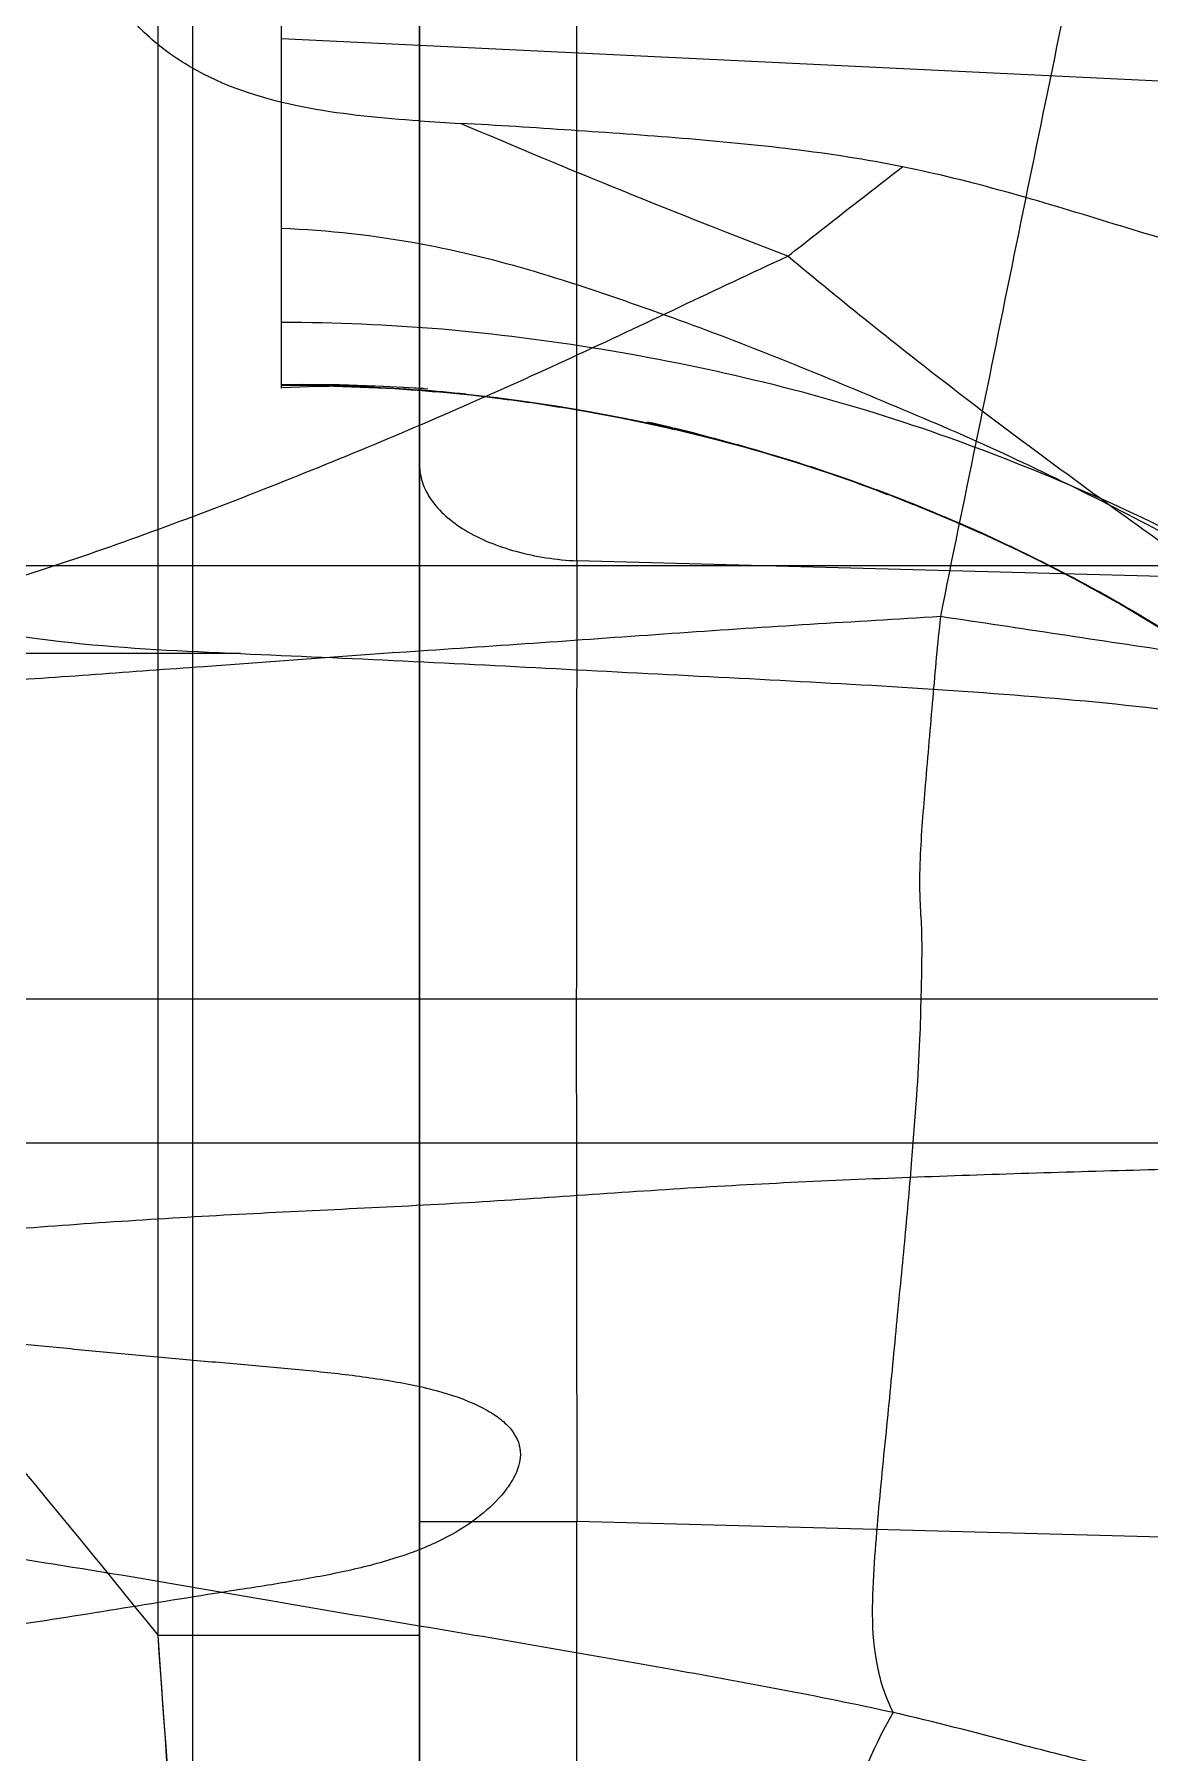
# Model space of a CAD drawing. Header units: millimetres. Extents: x 23075 to 24509, y -21593 to -20579.
# Drawn here: x 23388.098 to 23391.332, y -20906.005 to -20901.023 of the extents above; entities that cross this region are included whole.
import ezdxf

# ---------------------------------------------------------------- set-up
doc = ezdxf.new("R2010")
doc.units = ezdxf.units.MM
doc.header["$LTSCALE"] = 8
doc.layers.add('Cav-cor', color=30, linetype='Continuous')

# ---------------------------------------------------------------- blocks, each defined once
blk = doc.blocks.new('20160901.135302')
at = {"layer": 'Cav-cor', "color": 241}
for p, q in [((-4.278, 15.8712), (-4.278, -15.5544)), ((-3.62, -8.5877), (-3.62, 14.9128)), ((-4.02, 6.525), (-4.02, 12.5258)), ((-3.1636, 6.0239), (-3.1636, 12.14)), ((-4.3781, 2.908), (-4.3781, 7.8702)), ((-0.2857, 7.3566), (-4.02, 7.5376)), ((-4.02, 6.5354), (-3.9587, 6.536)), ((-4.02, 6.5355), (-3.8513, 6.5351)), ((-3.6907, 6.5227), (-4.02, 6.5348)), ((-3.9421, 6.533), (-4.02, 6.5331)), ((-3.983, 6.5331), (-4.02, 6.5331)), ((-3.8571, 6.5312), (-3.9718, 6.5334)), ((-3.9592, 6.5352), (-3.8661, 6.532)), ((-3.8927, 6.5337), (-3.8009, 6.5298)), ((-3.8343, 6.5317), (-3.753, 6.5273)), ((-3.7944, 6.5296), (-3.7414, 6.5268)), ((-3.6793, 6.5229), (-3.7721, 6.5272)), ((-3.6771, 6.5218), (-3.7216, 6.5245)), ((-3.7128, 6.5257), (-3.6323, 6.5188)), ((-3.5895, 6.5163), (-3.6793, 6.5229)), ((-3.6611, 6.5225), (-3.5736, 6.5142)), ((-3.62, 6.5242), (-3.5959, 6.5225)), ((-3.5978, 6.5177), (-3.502, 6.5082)), ((-3.4572, 6.5035), (-3.5135, 6.5095)), ((-3.4532, 6.5035), (-3.3874, 6.4949)), ((-3.4386, 6.5017), (-3.3586, 6.4905)), ((-3.3655, 6.4927), (-3.3008, 6.4826)), ((-3.2654, 6.4785), (-3.2142, 6.4695)), ((-3.1849, 6.4658), (-3.2285, 6.4726)), ((-3.1877, 6.4662), (-3.1433, 6.4586)), ((-3.0836, 6.4477), (-3.1542, 6.4595)), ((-3.1505, 6.46), (-3.1065, 6.4521)), ((-3.0243, 6.4366), (-3.0805, 6.446)), ((-2.9989, 6.4313), (-3.0455, 6.4393)), ((-3.0243, 6.4366), (-2.9768, 6.4266)), ((-2.9805, 6.4272), (-2.9137, 6.4127)), ((-2.8789, 6.4057), (-2.9588, 6.4262)), ((-2.8869, 6.4099), (-2.9486, 6.4239)), ((-2.8141, 6.3885), (-2.9229, 6.4181)), ((-2.8319, 6.3967), (-2.7602, 6.3763)), ((-2.7597, 6.375), (-2.8141, 6.3885)), ((-2.7692, 6.3808), (-2.6969, 6.3602)), ((-2.6514, 6.346), (-2.7615, 6.3779)), ((-2.6402, 6.3431), (-2.739, 6.3703)), ((-2.7004, 6.3624), (-2.6005, 6.3314)), ((-2.6989, 6.3608), (-2.6351, 6.3428)), ((-2.5503, 6.3162), (-2.6524, 6.3476)), ((-2.5971, 6.3308), (-2.5265, 6.3093)), ((-2.5178, 6.3071), (-2.5946, 6.3305)), ((-2.4789, 6.2931), (-2.5623, 6.3204)), ((-2.5578, 6.3189), (-2.4865, 6.2966)), ((-2.5178, 6.3071), (-2.4477, 6.2839)), ((-2.3941, 6.2649), (-2.5074, 6.3027)), ((-2.4841, 6.2971), (-2.4181, 6.273)), ((-2.3468, 6.2483), (-2.4287, 6.2762)), ((-2.4167, 6.2735), (-2.3629, 6.254)), ((-2.3726, 6.2581), (-2.3227, 6.2402)), ((-2.2694, 6.2189), (-2.3475, 6.2476)), ((-2.3263, 6.2414), (-2.2642, 6.2164)), ((-2.2947, 6.2306), (-2.2276, 6.2046)), ((-2.2789, 6.2238), (-2.1911, 6.1885)), ((-2.1787, 6.1854), (-2.2568, 6.2147)), ((-2.2261, 6.2035), (-2.1675, 6.1801)), ((-2.1028, 6.1524), (-2.1911, 6.1885)), ((-2.0826, 6.1436), (-2.14, 6.1693)), ((-2.113, 6.1587), (-2.0056, 6.1104)), ((-2.0793, 6.1431), (-1.9944, 6.1053)), ((-2.0275, 6.1219), (-1.9066, 6.0648)), ((-2.0094, 6.1124), (-1.9443, 6.0827)), ((-1.8935, 6.0589), (-1.9796, 6.0985)), ((-1.9444, 6.0841), (-1.8591, 6.0427)), ((-1.9107, 6.0681), (-1.832, 6.0295)), ((-1.7997, 6.0121), (-1.9066, 6.0648)), ((-1.8425, 6.0344), (-1.7884, 6.0064)), ((-1.8364, 6.0315), (-1.7564, 5.9901)), ((-5.1255, 6.0101), (5.6971, 6.0101)), ((-0.0503, 5.9406), (-3.1636, 6.0239)), ((-1.6919, 5.9561), (-1.8043, 6.0147)), ((-1.8003, 6.0133), (-1.7436, 5.9844)), ((-1.7217, 5.9735), (-1.759, 5.9913)), ((-1.7331, 5.9785), (-1.6804, 5.9497)), ((-1.7048, 5.9634), (-1.6518, 5.9352)), ((-1.6265, 5.9207), (-1.6804, 5.9497)), ((-1.6304, 5.9242), (-1.5775, 5.893)), ((-1.6096, 5.9117), (-1.5613, 5.8837)), ((-1.5944, 5.9039), (-1.5428, 5.8726)), ((-1.3472, 5.7521), (-1.5937, 5.9017)), ((-1.5698, 5.889), (-1.5224, 5.8606)), ((-1.5565, 5.882), (-1.508, 5.852)), ((-4.1395, 5.7551), (-10.9021, 5.7551)), ((-5.5275, 4.7538), (5.7238, 4.7538)), ((-0.1445, 4.3356), (-11.1179, 4.3356)), ((-3.62, 3.2386), (-3.1636, 3.2386)), ((-0.0503, 3.1553), (-3.1636, 3.2386)), ((-3.1636, -9.7204), (-3.1636, 3.2386)), ((-3.62, 2.908), (-4.3781, 2.908))]:
    blk.add_line(p, q, dxfattribs=at)
for points in [[(-3.6083, 6.5234), (-3.6501, 6.5259), (-3.7242, 6.529), (-3.8246, 6.5305), (-3.941, 6.5286), (-4.02, 6.5252)], [(-3.8144, 6.5299), (-3.9085, 6.5315), (-3.9832, 6.5324)], [(-3.8513, 6.5351), (-3.748, 6.5317), (-3.6662, 6.5273), (-3.62, 6.5242)], [(-3.4721, 6.5046), (-3.5412, 6.5109), (-3.6043, 6.5164)], [(-2.9342, 6.418), (-3.0213, 6.4359), (-3.1334, 6.457), (-3.2236, 6.4721), (-3.3173, 6.486), (-3.3957, 6.4963), (-3.502, 6.5082)], [(-2.7338, 6.3685), (-2.8382, 6.3955), (-2.9359, 6.418)], [(-2.7057, 6.3611), (-2.8266, 6.3948), (-2.8818, 6.4084)], [(-2.1202, 6.1606), (-2.0532, 6.1332), (-1.9807, 6.1008), (-1.8861, 6.0557)], [(-1.4853, 5.8384), (-1.5889, 5.8984), (-1.6898, 5.9548)]]:
    blk.add_lwpolyline(points, dxfattribs=at)
for centre, radius, start, end in [((-3.0078, 16.4728), 9.1937, 266.1816, 266.92131), ((-4.0664, 0.6713), 5.8634, 85.63215, 86.19297), ((-3.9505, 2.2118), 4.3204, 83.8128, 85.6124), ((507.0523, 4.6312), 510.2177, 179.843608, 180.156392), ((-4.0035, 1.6521), 4.8853, 60.5959, 63.1847), ((-1457.5714, -102.027), 1456.977, 3.8481904, 4.130159)]:
    blk.add_arc(centre, radius, start, end, dxfattribs=at)
for points, knots in [([(-3.62, 10.7859), (-2.9976, 10.7479), (-2.07, 10.6028), (-0.8827, 10.2518), (-0.0303, 9.9175), (0.7766, 9.5131), (1.5251, 9.0375), (2.1975, 8.4876), (2.7784, 7.8684), (3.2631, 7.1944), (3.6576, 6.4819), (3.9665, 5.7415), (4.195, 4.982), (4.3523, 4.211), (4.4503, 3.4342), (4.508, 2.6556), (4.5254, 2.1358), (4.5289, 1.876)], [0, 0, 0, 0, 0.137873, 0.206089, 0.273541, 0.340033, 0.405353, 0.469232, 0.531573, 0.592516, 0.652326, 0.711262, 0.769555, 0.827426, 0.885045, 0.942555, 1, 1, 1, 1]), ([(-3.6201, 7.2995), (-3.7273, 7.3068), (-3.9409, 7.3263), (-4.2032, 7.4007), (-4.384, 7.5177), (-4.4955, 7.6324), (-4.574, 7.7682), (-4.6043, 7.8668), (-4.6149, 7.9162)], [0, 0, 0, 0, 0.253709, 0.506749, 0.633071, 0.75823, 0.880818, 1, 1, 1, 1]), ([(-1.6924, 7.9043), (-1.7285, 7.7309), (-1.7983, 7.3885), (-1.9037, 6.8761), (-2.006, 6.3687), (-2.0766, 6.0306), (-2.1095, 5.8621)], [0, 0, 0, 0, 0.254931, 0.502955, 0.752904, 1, 1, 1, 1]), ([(-2.9863, -6.4371), (-3.0508, -6.2497), (-3.3077, -5.5309), (-3.8327, -4.256), (-4.5531, -2.8556), (-5.2549, -1.6835), (-5.8009, -0.8483), (-6.4496, 0.0691), (-7.5294, 1.474), (-9.2714, 3.4678), (-11.3455, 5.4875), (-12.9194, 6.8903), (-13.623, 7.4924), (-13.9238, 7.7457)], [0, 0, 0, 0, 0.052554, 0.200726, 0.348897, 0.422983, 0.497068, 0.561882, 0.626695, 0.756321, 0.885947, 0.95076, 1, 1, 1, 1]), ([(-3.0217, -6.4509), (-3.126, -6.155), (-3.349, -5.5582), (-3.7289, -4.6558), (-4.1642, -3.7403), (-4.6404, -2.8486), (-5.1228, -2.0308), (-5.5835, -1.3076), (-6.0265, -0.657), (-6.47, -0.0397), (-6.9283, 0.5657), (-7.4032, 1.164), (-7.8922, 1.7512), (-8.3944, 2.3298), (-8.9194, 2.9115), (-9.485, 3.5146), (-10.1088, 4.1531), (-10.7977, 4.8312), (-11.5457, 5.5403), (-12.3385, 6.2637), (-13.1531, 6.9814), (-13.7041, 7.4519), (-13.9786, 7.6828)], [0, 0, 0, 0, 0.051994, 0.105556, 0.16221, 0.219938, 0.273022, 0.319526, 0.362017, 0.403444, 0.445481, 0.48784, 0.530032, 0.572101, 0.614805, 0.659888, 0.709119, 0.762724, 0.820079, 0.879926, 0.940564, 1, 1, 1, 1]), ([(-8.8341, 7.6701), (-8.4332, 7.3026), (-7.6464, 6.5508), (-6.5112, 5.3781), (-5.4187, 4.1654), (-4.7189, 3.3321), (-4.3781, 2.908)], [0, 0, 0, 0, 0.249982, 0.499981, 0.749989, 1, 1, 1, 1]), ([(-2.5524, 6.9071), (-2.7118, 6.9686), (-3.0296, 7.0936), (-3.3446, 7.2254), (-3.5016, 7.2923)], [0, 0, 0, 0, 0.500164, 1, 1, 1, 1]), ([(-2.2201, 7.1662), (-2.4305, 7.2091), (-2.7519, 7.2422), (-3.18, 7.2727), (-3.3944, 7.2864), (-3.5016, 7.2923)], [0, 0, 0, 0, 0.499947, 0.749961, 1, 1, 1, 1]), ([(-2.5524, 6.9071), (-2.5246, 6.9287), (-2.4139, 7.0152), (-2.3035, 7.102), (-2.2201, 7.1662)], [0, 0, 0, 0, 0.250839, 1, 1, 1, 1]), ([(0.1938, 6.697), (-0.0115, 6.707), (-0.4223, 6.7313), (-0.9313, 6.8121), (-1.3294, 6.916), (-1.7225, 7.0363), (-2.0184, 7.1262), (-2.2201, 7.1662)], [0, 0, 0, 0, 0.25001, 0.499979, 0.62495, 0.749976, 1, 1, 1, 1]), ([(-1.1231, 5.9125), (-1.2191, 5.9716), (-1.4163, 6.081), (-1.7166, 6.2365), (-2.0226, 6.3809), (-2.3351, 6.5111), (-2.6473, 6.6414), (-2.965, 6.7576), (-3.2851, 6.8669), (-3.5044, 6.9217), (-3.6153, 6.9422)], [0, 0, 0, 0, 0.125006, 0.249876, 0.374921, 0.5, 0.625075, 0.750001, 0.87497, 1, 1, 1, 1]), ([(-5.1093, 5.8827), (-5.0002, 5.9118), (-4.781, 5.9742), (-4.4559, 6.085), (-4.1321, 6.2067), (-3.8109, 6.3358), (-3.4926, 6.4708), (-3.0728, 6.6606), (-2.7615, 6.8103), (-2.5524, 6.9071)], [0, 0, 0, 0, 0.122809, 0.247781, 0.37343, 0.498959, 0.624297, 0.749468, 1, 1, 1, 1]), ([(-0.5613, 5.411), (-0.6444, 5.4751), (-0.811, 5.6019), (-1.1482, 5.8478), (-1.5715, 6.1482), (-2.0716, 6.5164), (-2.3939, 6.7751), (-2.5524, 6.9071)], [0, 0, 0, 0, 0.126418, 0.252191, 0.502496, 0.75153, 1, 1, 1, 1]), ([(-4.02, 6.7162), (-3.8648, 6.7156), (-3.5546, 6.7029), (-2.9481, 6.6249), (-2.3617, 6.4872), (-1.8148, 6.2822), (-1.4353, 6.1117), (-1.0828, 5.9219), (-0.8629, 5.7804), (-0.757, 5.7086)], [0, 0, 0, 0, 0.134444, 0.268444, 0.529183, 0.653618, 0.773773, 0.889233, 1, 1, 1, 1]), ([(-4.02, 6.5334), (-3.9868, 6.5335), (-3.8533, 6.5329), (-3.7199, 6.5272), (-3.62, 6.5195)], [0, 0, 0, 0, 0.249098, 1, 1, 1, 1]), ([(-2.8806, 6.4042), (-3.0023, 6.4321), (-3.2474, 6.4798), (-3.4956, 6.5082), (-3.6199, 6.5177)], [0, 0, 0, 0, 0.500312, 1, 1, 1, 1]), ([(-3.4848, 6.507), (-3.437, 6.5019), (-3.248, 6.4782), (-3.06, 6.4451), (-2.9209, 6.4143)], [0, 0, 0, 0, 0.252329, 1, 1, 1, 1]), ([(-3.62, 5.7622), (-3.8289, 5.7479), (-4.1419, 5.7247), (-4.559, 5.6941), (-4.871, 5.672), (-5.1815, 5.6527), (-5.4894, 5.6571), (-5.789, 5.6945), (-6.0754, 5.764), (-6.3502, 5.8534), (-6.6241, 5.9431), (-6.9051, 6.0236), (-7.1957, 6.0897), (-7.4409, 6.1398), (-7.6335, 6.1833), (-7.7676, 6.2193), (-7.8881, 6.2613), (-8.0154, 6.3205), (-8.099, 6.3728), (-8.1448, 6.4112)], [0, 0, 0, 0, 0.135165, 0.202612, 0.269971, 0.337089, 0.403411, 0.468458, 0.531539, 0.593343, 0.654982, 0.717606, 0.781968, 0.847309, 0.879215, 0.909378, 0.936948, 0.961438, 1, 1, 1, 1]), ([(-2.9209, 6.4143), (-2.8786, 6.405), (-2.7137, 6.3661), (-2.5507, 6.319), (-2.4314, 6.2783)], [0, 0, 0, 0, 0.255887, 1, 1, 1, 1]), ([(-1.8808, 6.0522), (-2.0396, 6.1288), (-2.3649, 6.2669), (-2.7048, 6.3638), (-2.8765, 6.4033)], [0, 0, 0, 0, 0.50009, 1, 1, 1, 1]), ([(-3.62, 6.3024), (-3.62, 6.285), (-3.6137, 6.2488), (-3.5869, 6.1979), (-3.5442, 6.1514), (-3.465, 6.0943), (-3.3362, 6.0436), (-3.2234, 6.0268), (-3.1636, 6.0239)], [0, 0, 0, 0, 0.090033, 0.186632, 0.293896, 0.413808, 0.689836, 1, 1, 1, 1]), ([(-2.4314, 6.2783), (-2.4081, 6.2704), (-2.3165, 6.2383), (-2.2258, 6.2033), (-2.1587, 6.1758)], [0, 0, 0, 0, 0.253238, 1, 1, 1, 1]), ([(-2.1587, 6.1758), (-2.1277, 6.1631), (-2.0065, 6.1123), (-1.8872, 6.0572), (-1.7997, 6.0134)], [0, 0, 0, 0, 0.255324, 1, 1, 1, 1]), ([(-1.7997, 6.0134), (-1.7255, 5.9761), (-1.5821, 5.8995), (-1.4438, 5.8141), (-1.3772, 5.771)], [0, 0, 0, 0, 0.511595, 1, 1, 1, 1]), ([(-5.1093, 5.8827), (-4.9544, 5.8311), (-4.6289, 5.7768), (-4.3029, 5.7623), (-4.1395, 5.7551)], [0, 0, 0, 0, 0.499667, 1, 1, 1, 1]), ([(-2.1095, 5.8621), (-2.2354, 5.8544), (-2.4874, 5.84), (-2.8651, 5.815), (-3.2426, 5.7874), (-3.4943, 5.7708), (-3.62, 5.7622)], [0, 0, 0, 0, 0.250059, 0.500115, 0.75018, 1, 1, 1, 1]), ([(-2.1095, 5.8621), (-2.1185, 5.7837), (-2.1326, 5.621), (-2.1526, 5.3872), (-2.1692, 5.192), (-2.1713, 5.053), (-2.1639, 4.9564), (-2.1638, 4.8642), (-2.1665, 4.7568), (-2.1695, 4.6246), (-2.1799, 4.4618), (-2.1947, 4.2663), (-2.2144, 4.0438), (-2.2385, 3.8018), (-2.2623, 3.5449), (-2.2858, 3.322), (-2.3011, 3.1354), (-2.3102, 2.9877), (-2.3026, 2.8334), (-2.271, 2.7321), (-2.247, 2.6847)], [0, 0, 0, 0, 0.074148, 0.153351, 0.220371, 0.258134, 0.283703, 0.31128, 0.344671, 0.384615, 0.435479, 0.497871, 0.568787, 0.645177, 0.726303, 0.811132, 0.855593, 0.902151, 0.950125, 1, 1, 1, 1]), ([(0.643, 5.353), (0.5861, 5.3661), (0.4728, 5.3946), (0.3043, 5.4428), (0.1356, 5.4904), (-0.0351, 5.5308), (-0.2072, 5.5646), (-0.4373, 5.6064), (-0.7246, 5.6589), (-1.071, 5.7097), (-1.4174, 5.7582), (-1.7634, 5.8102), (-1.9941, 5.8453), (-2.1095, 5.8621)], [0, 0, 0, 0, 0.062518, 0.125076, 0.187632, 0.250171, 0.312764, 0.375397, 0.500557, 0.625412, 0.750231, 0.875122, 1, 1, 1, 1]), ([(-4.1395, 5.7551), (-3.982, 5.7481), (-3.667, 5.7349), (-3.1947, 5.7096), (-2.7223, 5.6855), (-2.25, 5.6608), (-1.7781, 5.6283), (-1.3078, 5.5798), (-0.8434, 5.4844), (-0.5523, 5.3618), (-0.4106, 5.2946)], [0, 0, 0, 0, 0.125109, 0.250217, 0.375326, 0.500434, 0.625539, 0.750625, 0.87557, 1, 1, 1, 1]), ([(-0.1445, 4.3356), (-0.2551, 4.3228), (-0.4791, 4.2998), (-0.8186, 4.2787), (-1.1624, 4.2666), (-1.6228, 4.2554), (-2.0829, 4.241), (-2.5418, 4.2221), (-2.8839, 4.2028), (-3.2247, 4.1787), (-3.566, 4.1568), (-3.9084, 4.1408), (-4.2507, 4.1236), (-4.591, 4.102), (-4.8722, 4.0807), (-5.0662, 4.0603), (-5.1737, 4.0456), (-5.2506, 4.0327), (-5.3226, 4.0172), (-5.3868, 3.9985), (-5.4334, 3.9794), (-5.4628, 3.9613), (-5.4786, 3.9476), (-5.4891, 3.9329), (-5.4926, 3.9096), (-5.4677, 3.881), (-5.4224, 3.8591), (-5.3614, 3.8395), (-5.2909, 3.8231), (-5.2151, 3.8091), (-5.1362, 3.7969), (-5.0281, 3.7823), (-4.891, 3.7663), (-4.7251, 3.7489), (-4.5581, 3.7325), (-4.3904, 3.7169), (-4.2223, 3.702), (-4.0542, 3.6872), (-3.8875, 3.6718), (-3.7262, 3.6518), (-3.5782, 3.6233), (-3.4696, 3.5868), (-3.4011, 3.5486), (-3.3555, 3.5119), (-3.3196, 3.4536), (-3.333, 3.3901), (-3.3573, 3.3465), (-3.3932, 3.2989), (-3.4571, 3.2419), (-3.5569, 3.1807), (-3.6839, 3.1313), (-3.8305, 3.0933), (-3.9889, 3.0645), (-4.2065, 3.0312), (-4.48, 2.9869), (-4.8103, 2.9331), (-5.1453, 2.8942), (-5.3699, 2.8694), (-5.4822, 2.8549)], [0, 0, 0, 0, 0.033434, 0.067599, 0.102123, 0.136743, 0.205899, 0.240373, 0.274664, 0.308782, 0.342978, 0.377355, 0.411711, 0.445892, 0.479759, 0.496371, 0.50448, 0.512334, 0.519785, 0.526578, 0.5324, 0.53484, 0.536924, 0.538651, 0.540149, 0.543636, 0.548817, 0.555417, 0.562771, 0.570551, 0.57857, 0.586736, 0.603294, 0.620017, 0.636824, 0.653689, 0.670597, 0.687514, 0.704352, 0.720867, 0.736318, 0.749561, 0.755061, 0.759744, 0.767182, 0.774097, 0.77798, 0.782211, 0.79191, 0.803504, 0.817208, 0.832647, 0.848929, 0.86553, 0.898749, 0.932129, 0.966013, 1, 1, 1, 1]), ([(-3.6153, 2.9346), (-3.7647, 2.9593), (-4.0638, 3.0106), (-4.5132, 3.0887), (-4.9652, 3.1589), (-5.4173, 3.2315), (-5.7936, 3.2947), (-6.0952, 3.3432), (-6.3218, 3.3783), (-6.5484, 3.414), (-6.8512, 3.4534), (-7.082, 3.4583), (-7.2338, 3.4426)], [0, 0, 0, 0, 0.124163, 0.248827, 0.374021, 0.499131, 0.624245, 0.686868, 0.749562, 0.812312, 0.874918, 1, 1, 1, 1]), ([(-3.6639, -8.3195), (-3.6637, -8.3197), (-3.6642, -8.3172), (-3.6639, -8.3157), (-3.6644, -8.3105), (-3.6647, -8.3014), (-3.6656, -8.2851), (-3.6667, -8.2614), (-3.6681, -8.2315), (-3.6696, -8.196), (-3.6712, -8.1553), (-3.6738, -8.0917), (-3.6773, -8.0021), (-3.682, -7.8841), (-3.6873, -7.7538), (-3.6931, -7.6136), (-3.6994, -7.4653), (-3.7084, -7.2556), (-3.7203, -6.9823), (-3.7361, -6.6443), (-3.7535, -6.2961), (-3.7728, -5.941), (-3.8011, -5.4592), (-3.8396, -4.8495), (-3.8881, -4.1102), (-3.938, -3.3608), (-3.9896, -2.6017), (-4.0608, -1.5723), (-4.1524, -0.2677), (-4.2647, 1.3137), (-4.3402, 2.375), (-4.3781, 2.908)], [0, 0, 0, 0, 0.000081, 0.000326, 0.00073, 0.001289, 0.002855, 0.00499, 0.007659, 0.010827, 0.014461, 0.018524, 0.0278, 0.038378, 0.050024, 0.062557, 0.075804, 0.089604, 0.118527, 0.14874, 0.179827, 0.211502, 0.243567, 0.308525, 0.374376, 0.441142, 0.508789, 0.57725, 0.716284, 0.85752, 1, 1, 1, 1]), ([(-2.247, 2.6847), (-2.4654, 2.7327), (-2.9216, 2.8163), (-3.3784, 2.8953), (-3.6153, 2.9346)], [0, 0, 0, 0, 0.482267, 1, 1, 1, 1]), ([(-2.247, 2.6847), (-2.3107, 2.5756), (-2.4061, 2.3307), (-2.4781, 2.0114), (-2.5272, 1.7476), (-2.5778, 1.4846), (-2.6447, 1.1634), (-2.719, 0.7898), (-2.7912, 0.4405), (-2.856, 0.1176), (-2.9106, -0.1922), (-2.9708, -0.5184), (-3.015, -0.8156), (-3.0558, -1.0766), (-3.1046, -1.344), (-3.1733, -1.6623), (-3.2336, -1.9684), (-3.2817, -2.1941), (-3.3175, -2.3499), (-3.3518, -2.5047), (-3.3841, -2.6651), (-3.4033, -2.8371), (-3.3952, -2.9563), (-3.3842, -3.0163)], [0, 0, 0, 0, 0.065053, 0.133783, 0.168438, 0.203114, 0.271586, 0.337281, 0.399099, 0.455178, 0.506721, 0.560995, 0.62583, 0.661342, 0.696936, 0.765685, 0.828867, 0.857503, 0.884432, 0.91113, 0.93907, 0.968609, 1, 1, 1, 1]), ([(0.6801, 1.89), (0.5312, 1.9281), (0.3078, 1.9856), (0.0106, 2.0628), (-0.2102, 2.1202), (-0.4259, 2.1781), (-0.6343, 2.2352), (-0.8332, 2.2856), (-1.0147, 2.3295), (-1.1708, 2.3773), (-1.3052, 2.4299), (-1.4368, 2.4752), (-1.5777, 2.5155), (-1.7308, 2.5547), (-1.9555, 2.611), (-2.1278, 2.6586), (-2.247, 2.6847)], [0, 0, 0, 0, 0.151988, 0.228004, 0.303692, 0.377542, 0.448758, 0.517339, 0.580481, 0.633353, 0.678522, 0.723145, 0.77096, 0.823353, 0.879366, 1, 1, 1, 1])]:
    blk.add_open_spline(points, degree=3, knots=knots, dxfattribs=at)
for points in [[(-3.0217, -6.4509), (-3.1245, -6.1593), (-3.3446, -5.5697), (-3.7166, -4.6837), (-4.158, -3.7513), (-4.6621, -2.8093), (-5.1556, -1.9778), (-5.6035, -1.2776), (-6.0318, -0.6497), (-6.4659, -0.0453), (-6.9265, 0.5635), (-7.4044, 1.1654), (-7.8931, 1.7522), (-8.391, 2.3259), (-8.905, 2.8957), (-9.4583, 3.4866), (-10.0807, 4.1249), (-10.7729, 4.8074), (-11.5291, 5.5249), (-12.3326, 6.2585), (-13.1628, 6.9898), (-13.7069, 7.4542), (-13.9786, 7.6828)], [(-3.6153, 6.9422), (-3.7488, 6.9669), (-3.8844, 6.9816), (-4.02, 6.9876)]]:
    blk.add_open_spline(points, degree=3, dxfattribs=at)

msp = doc.modelspace()

# ---------------------------------------------------------------- linework, layer by layer
at = {"layer": 'Cav-cor', "color": 241}
msp.add_line((23389.2147, -20736.8851), (23389.2147, -20996.8851), dxfattribs=at)

# ---------------------------------------------------------------- block references
at = {"layer": 'Cav-cor'}
msp.add_blockref('20160901.135302', (23392.8347, -20908.5737), dxfattribs=at)

doc.saveas('drawing.dxf')
